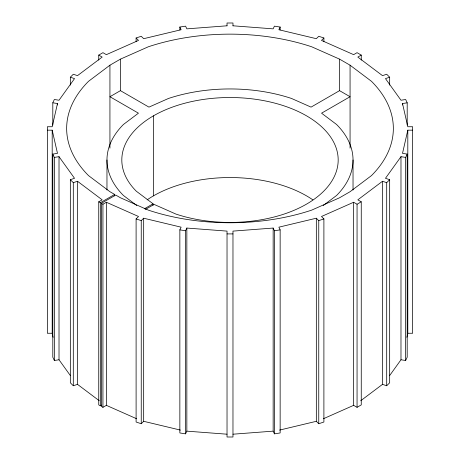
<?xml version="1.0" encoding="UTF-8"?>
<svg xmlns="http://www.w3.org/2000/svg" width="460" height="460" viewBox="0 0 460 460"><rect width="100%" height="100%" fill="white"/><g stroke="black" fill="none" stroke-linecap="round" stroke-linejoin="round"><path stroke-width="0.69" d="M52.802 125.062L52.802 102.816L57.483 103.54L52.193 126.741L47.346 126.741L47.346 333.258L52.193 333.258L53.124 337.353M412.654 130.168L407.807 130.168L402.517 153.37L407.198 154.089L407.198 357.184L405.662 360.496L400.982 359.772L389.551 375.699M406.876 337.353L407.807 333.258L407.807 130.168M52.802 102.816L54.337 99.504L59.018 100.228L74.531 78.608L70.334 77.211L70.334 85.106M323.443 418.721L353.631 405.346L357.058 407.324L361.255 404.903L361.255 201.808L357.058 204.234L353.631 202.256L321.477 216.499L323.897 218.92L323.897 422.015L318.757 423.729L318.757 220.639L316.33 218.212L278.886 227.171L280.146 229.873L280.146 432.963L274.407 433.849L274.407 230.759L273.154 228.056L232.973 231.11L232.973 437L227.027 437L227.027 231.11L186.846 228.056L186.846 431.147L185.593 433.849L179.854 432.963L179.854 229.873L181.113 227.171L143.669 218.212L141.243 220.639L141.243 423.729L136.102 422.015L136.102 218.92L138.523 216.499L106.369 202.256L102.942 204.234L101.373 203.326L101.373 406.416L102.942 407.324L106.369 405.346L136.557 418.721M185.593 433.849L185.593 230.759L186.846 228.056M232.973 25.8L273.154 28.853L274.407 26.151L280.146 27.037L278.886 29.739L316.33 38.692L318.757 36.271L323.897 37.984L323.897 41.572M405.662 360.496L405.662 157.406L407.198 154.089M405.662 157.406L400.982 156.682L385.468 178.296L389.666 179.693L389.666 382.789L386.699 385.756L382.501 384.359L360.697 400.763M70.334 77.211L73.301 74.244L77.498 75.641L102.172 57.08L98.745 55.096L98.745 60.122M323.897 37.984L321.477 40.411L353.631 54.654L357.058 52.676L361.255 55.096L361.255 60.122M141.243 423.729L143.669 421.308L143.669 218.212M386.699 385.756L386.699 182.666L389.666 179.693M101.373 203.326L115.713 195.046L120.439 197.771L148.327 210.128A163.346 94.306 0 0 0 311.673 210.128L339.56 197.771L350.066 191.711L371.461 175.611A163.346 94.306 0 0 0 371.461 81.299L350.066 65.199L339.56 59.133L311.673 46.782A163.346 94.306 0 0 0 148.327 46.782L120.439 59.133L109.934 65.199L88.538 81.299A163.346 94.306 0 0 0 88.538 175.611L109.934 191.711L114.661 194.436L114.661 195.868M323.219 205.522L336.547 195.494A123.033 71.03 0 0 0 336.547 124.465L321.557 113.183L350.066 96.721L339.56 90.66L311.052 107.123L291.513 98.463A123.033 71.03 0 0 0 168.486 98.463L148.948 107.123L120.439 90.66L109.934 96.721L138.443 113.183L123.452 124.465A123.033 71.03 0 0 0 123.452 195.494L136.781 205.522M386.699 182.666L382.501 181.269L357.828 199.83L361.255 201.808M98.745 55.096L102.942 52.676L106.369 54.654L138.523 40.411L136.102 37.984L141.243 36.271L143.669 38.692L181.113 29.739L179.854 27.037L185.593 26.151L186.846 28.853L227.027 25.8M101.51 405.122L100.32 405.812L98.745 404.903L98.745 201.808L102.172 199.83L77.498 181.269L73.301 182.666L70.334 179.693L74.531 178.296L59.018 156.682L54.337 157.406L52.802 154.089L57.483 153.37L52.193 130.168L47.346 130.168M98.745 201.808L100.32 202.716L114.661 194.436M361.255 55.096L357.828 57.08L382.501 75.641L386.699 74.244L389.666 77.211L389.666 85.106M144.382 208.805L153.048 203.797L136.309 191.205A108.18 62.456 0 0 1 211.215 98.469A108.18 62.456 0 0 1 336.536 170.827A108.18 62.456 0 0 1 175.91 214.067L154.1 204.407L145.429 209.409M389.666 77.211L385.468 78.608L400.982 100.228L405.662 99.504L407.198 102.816L407.198 125.062M318.757 220.639L323.897 218.92M70.334 179.693L70.334 382.789L73.301 385.756L77.498 384.359L99.302 400.763M279.582 430.094L316.33 421.308L318.757 423.729M402.517 104.978L402.517 103.54L407.198 102.816M274.407 230.759L280.146 229.873M52.802 154.089L52.802 357.184L54.337 360.496L59.018 359.772L70.449 375.699M232.973 434.2L273.154 431.147L274.407 433.849M227.027 233.91L232.973 233.91M407.807 333.258L412.654 333.258L412.654 126.741L407.807 126.741L402.517 103.54M186.846 431.147L227.027 434.2M179.854 229.873L185.593 230.759M143.669 421.308L180.418 430.094M136.102 218.92L141.243 220.639M400.982 156.682L400.982 359.772M382.501 181.269L382.501 384.359M357.058 204.234L357.058 407.324M353.631 202.256L353.631 405.346M353.033 159.977L353.033 189.986M350.066 65.199L350.066 148.166M339.56 59.133L339.56 90.66M316.33 218.212L316.33 421.308M280.146 27.037L280.146 29.906M273.154 228.056L273.154 431.147M232.973 25.869L232.973 23L227.027 23L227.027 25.869M179.854 27.037L179.854 29.906M153.502 115.816L153.502 195.839M153.048 203.797L153.048 205.229M136.102 37.984L136.102 41.572M120.439 59.133L120.439 90.66M109.934 65.199L109.934 148.166M106.967 159.977L106.967 189.986M106.369 202.256L106.369 405.346M102.942 204.234L102.942 407.324M100.32 202.716L100.32 405.812M77.498 181.269L77.498 384.359M73.301 182.666L73.301 385.756M59.018 156.682L59.018 359.772M57.483 103.54L57.483 104.978M54.337 157.406L54.337 360.496M52.193 130.168L52.193 333.258M147.142 199.847A108.18 62.456 0 0 1 312.858 199.847"/></g></svg>
